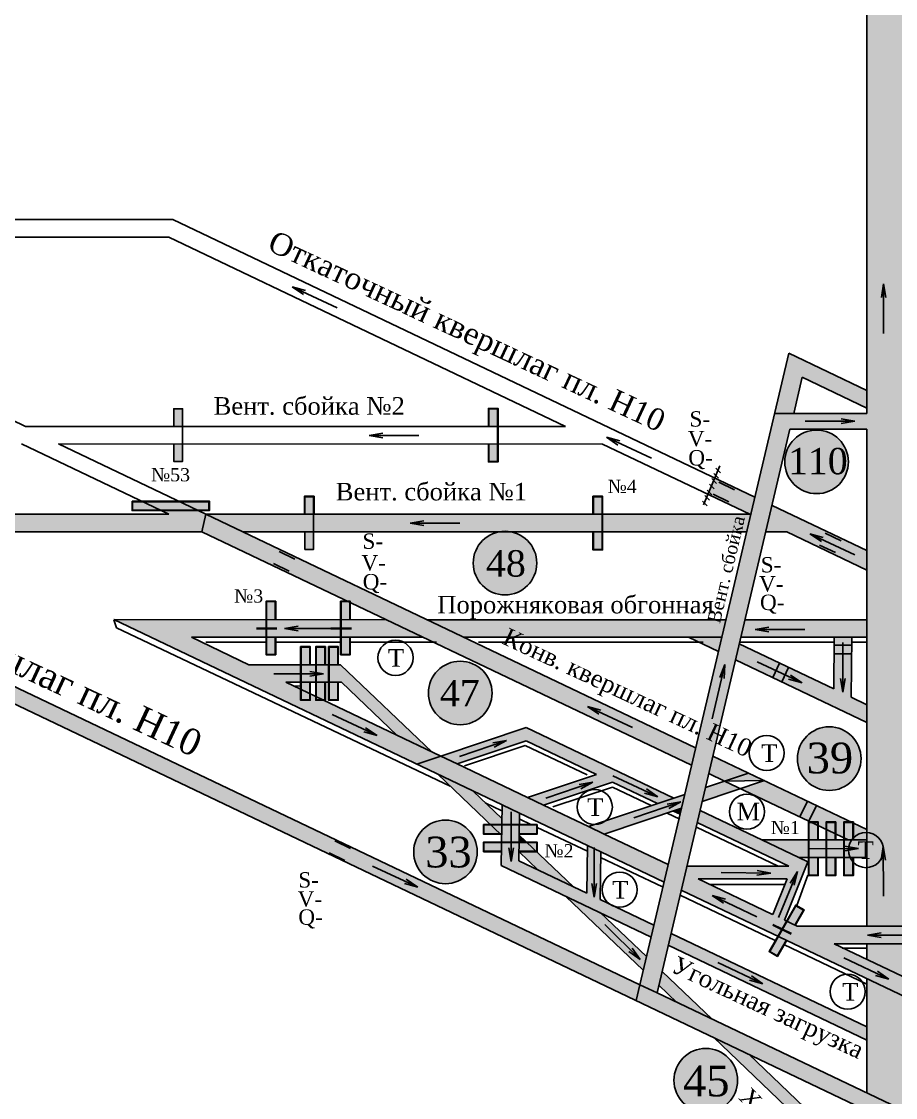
# Model space of a CAD drawing. Header units: millimetres. Extents: x -1382 to 289, y -482 to 459.
# Drawn here: x -745 to -546.1, y -165.1 to 79.9 of the extents above; entities that cross this region are included whole.
import ezdxf

# ---------------------------------------------------------------- set-up
doc = ezdxf.new("R2010")
doc.units = ezdxf.units.MM
for name, color, linetype in [('Датчики метана', 7, 'Continuous'), ('Двери', 7, 'Continuous'), ('Замерные станции', 7, 'Continuous'), ('Номера перемычек', 7, 'Continuous'), ('Перемычки', 7, 'Continuous'), ('Пожарные арки', 7, 'Continuous'), ('Позиции', 7, 'Continuous'), ('Струя', 7, 'Continuous'), ('Телефоны', 7, 'Continuous')]:
    doc.layers.add(name, color=color, linetype=linetype)
doc.styles.get("Standard").update_dxf_attribs({"font": 'TIMES.TTF', "height": 10})

msp = doc.modelspace()

# ---------------------------------------------------------------- hatches: boundary and pattern name
for points in [[(-691.52, -58.25), (-691.52, -58.4), (-689.2, -58.4), (-689.2, -58.25)], [(-686.84, -58.4), (-686.84, -58.25), (-689.1, -58.25), (-689.1, -58.4)], [(-674.55, -58.25), (-674.55, -58.4), (-672.23, -58.4), (-672.23, -58.25)], [(-669.87, -58.4), (-669.87, -58.25), (-672.13, -58.25), (-672.13, -58.4)], [(-579.51, -91.21), (-584.97, -93.03), (-575.9, -92.93)], [(-573.95, -125.68), (-574.02, -125.81), (-571.93, -126.83), (-571.86, -126.7)], [(-569.81, -127.85), (-569.74, -127.72), (-571.77, -126.74), (-571.84, -126.87)]]:
    msp.add_hatch(color=256).paths.add_polyline_path(points)
at = {"layer": 'Двери'}
h = msp.add_hatch(color=256, dxfattribs=at)
h.paths.add_polyline_path([(-710.43, -12.29), (-710.43, -8.19), (-708.23, -8.19), (-708.23, -12.29), (-708.33, -12.29), (-708.33, -8.29), (-710.33, -8.29), (-710.33, -12.29)])
h.paths.add_polyline_path([(-708.33, -16.29), (-708.33, -12.29), (-708.23, -12.29), (-708.23, -16.29)])
h.paths.add_polyline_path([(-710.43, -20.39), (-710.43, -16.29), (-710.33, -16.29), (-710.33, -20.29), (-708.33, -20.29), (-708.33, -16.29), (-708.23, -16.29), (-708.23, -20.39)])
h = msp.add_hatch(color=3, dxfattribs=at)
h.paths.add_polyline_path([(-710.33, -8.29), (-708.33, -8.29), (-708.33, -12.29), (-710.33, -12.29)])
h.paths.add_polyline_path([(-708.33, -20.29), (-710.33, -20.29), (-710.33, -16.29), (-708.33, -16.29)])
h = msp.add_hatch(color=256, dxfattribs=at)
h.paths.add_polyline_path([(-638.72, -12.29), (-638.72, -8.19), (-636.52, -8.19), (-636.52, -12.29), (-636.62, -12.29), (-636.62, -8.29), (-638.62, -8.29), (-638.62, -12.29)])
h.paths.add_polyline_path([(-636.62, -16.29), (-636.62, -12.29), (-636.52, -12.29), (-636.52, -16.29)])
h.paths.add_polyline_path([(-638.72, -20.39), (-638.72, -16.29), (-638.62, -16.29), (-638.62, -20.29), (-636.62, -20.29), (-636.62, -16.29), (-636.52, -16.29), (-636.52, -20.39)])
h = msp.add_hatch(color=3, dxfattribs=at)
h.paths.add_polyline_path([(-638.62, -8.29), (-636.62, -8.29), (-636.62, -12.29), (-638.62, -12.29)])
h.paths.add_polyline_path([(-636.62, -20.29), (-638.62, -20.29), (-638.62, -16.29), (-636.62, -16.29)])
h = msp.add_hatch(color=256, dxfattribs=at)
h.paths.add_polyline_path([(-680.6, -32.3), (-680.6, -28.2), (-678.4, -28.2), (-678.4, -32.3), (-678.5, -32.3), (-678.5, -28.3), (-680.5, -28.3), (-680.5, -32.3)])
h.paths.add_polyline_path([(-678.5, -36.3), (-678.5, -32.3), (-678.4, -32.3), (-678.4, -36.3)])
h.paths.add_polyline_path([(-680.6, -40.4), (-680.6, -36.3), (-680.5, -36.3), (-680.5, -40.3), (-678.5, -40.3), (-678.5, -36.3), (-678.4, -36.3), (-678.4, -40.4)])
h = msp.add_hatch(color=3, dxfattribs=at)
h.paths.add_polyline_path([(-680.5, -28.3), (-678.5, -28.3), (-678.5, -32.3), (-680.5, -32.3)])
h.paths.add_polyline_path([(-678.5, -40.3), (-680.5, -40.3), (-680.5, -36.3), (-678.5, -36.3)])
h = msp.add_hatch(color=256, dxfattribs=at)
h.paths.add_polyline_path([(-614.93, -32.31), (-614.93, -28.21), (-612.73, -28.21), (-612.73, -32.31), (-612.83, -32.31), (-612.83, -28.31), (-614.83, -28.31), (-614.83, -32.31)])
h.paths.add_polyline_path([(-612.83, -36.31), (-612.83, -32.31), (-612.73, -32.31), (-612.73, -36.31)])
h.paths.add_polyline_path([(-614.93, -40.41), (-614.93, -36.31), (-614.83, -36.31), (-614.83, -40.31), (-612.83, -40.31), (-612.83, -36.31), (-612.73, -36.31), (-612.73, -40.41)])
h = msp.add_hatch(color=3, dxfattribs=at)
h.paths.add_polyline_path([(-614.83, -28.31), (-612.83, -28.31), (-612.83, -32.31), (-614.83, -32.31)])
h.paths.add_polyline_path([(-612.83, -40.31), (-614.83, -40.31), (-614.83, -36.31), (-612.83, -36.31)])
h = msp.add_hatch(color=256, dxfattribs=at)
h.paths.add_polyline_path([(-687.13, -56.19), (-687.13, -52.09), (-689.33, -52.09), (-689.33, -56.19), (-689.23, -56.19), (-689.23, -52.19), (-687.23, -52.19), (-687.23, -56.19)])
h.paths.add_polyline_path([(-689.23, -60.19), (-689.23, -56.19), (-689.33, -56.19), (-689.33, -60.19)])
h.paths.add_polyline_path([(-687.13, -64.29), (-687.13, -60.19), (-687.23, -60.19), (-687.23, -64.19), (-689.23, -64.19), (-689.23, -60.19), (-689.33, -60.19), (-689.33, -64.29)])
h = msp.add_hatch(color=3, dxfattribs=at)
h.paths.add_polyline_path([(-687.23, -52.19), (-689.23, -52.19), (-689.23, -56.19), (-687.23, -56.19)])
h.paths.add_polyline_path([(-689.23, -64.19), (-687.23, -64.19), (-687.23, -60.19), (-689.23, -60.19)])
h = msp.add_hatch(color=256, dxfattribs=at)
h.paths.add_polyline_path([(-670.16, -56.19), (-670.16, -52.09), (-672.36, -52.09), (-672.36, -56.19), (-672.26, -56.19), (-672.26, -52.19), (-670.26, -52.19), (-670.26, -56.19)])
h.paths.add_polyline_path([(-672.26, -60.19), (-672.26, -56.19), (-672.36, -56.19), (-672.36, -60.19)])
h.paths.add_polyline_path([(-670.16, -64.29), (-670.16, -60.19), (-670.26, -60.19), (-670.26, -64.19), (-672.26, -64.19), (-672.26, -60.19), (-672.36, -60.19), (-672.36, -64.29)])
h = msp.add_hatch(color=3, dxfattribs=at)
h.paths.add_polyline_path([(-670.26, -52.19), (-672.26, -52.19), (-672.26, -56.19), (-670.26, -56.19)])
h.paths.add_polyline_path([(-672.26, -64.19), (-670.26, -64.19), (-670.26, -60.19), (-672.26, -60.19)])
h = msp.add_hatch(color=256, dxfattribs=at)
h.paths.add_polyline_path([(-679.26, -66.53), (-679.26, -62.43), (-681.46, -62.43), (-681.46, -66.53), (-681.36, -66.53), (-681.36, -62.53), (-679.36, -62.53), (-679.36, -66.53)])
h.paths.add_polyline_path([(-681.36, -70.53), (-681.36, -66.53), (-681.46, -66.53), (-681.46, -70.53)])
h.paths.add_polyline_path([(-679.26, -74.63), (-679.26, -70.53), (-679.36, -70.53), (-679.36, -74.53), (-681.36, -74.53), (-681.36, -70.53), (-681.46, -70.53), (-681.46, -74.63)])
h = msp.add_hatch(color=3, dxfattribs=at)
h.paths.add_polyline_path([(-679.36, -62.53), (-681.36, -62.53), (-681.36, -66.53), (-679.36, -66.53)])
h.paths.add_polyline_path([(-681.36, -74.53), (-679.36, -74.53), (-679.36, -70.53), (-681.36, -70.53)])
h = msp.add_hatch(color=256, dxfattribs=at)
h.paths.add_polyline_path([(-675.83, -66.53), (-675.83, -62.43), (-678.03, -62.43), (-678.03, -66.53), (-677.93, -66.53), (-677.93, -62.53), (-675.93, -62.53), (-675.93, -66.53)])
h.paths.add_polyline_path([(-677.93, -70.53), (-677.93, -66.53), (-678.03, -66.53), (-678.03, -70.53)])
h.paths.add_polyline_path([(-675.83, -74.63), (-675.83, -70.53), (-675.93, -70.53), (-675.93, -74.53), (-677.93, -74.53), (-677.93, -70.53), (-678.03, -70.53), (-678.03, -74.63)])
h = msp.add_hatch(color=3, dxfattribs=at)
h.paths.add_polyline_path([(-675.93, -62.53), (-677.93, -62.53), (-677.93, -66.53), (-675.93, -66.53)])
h.paths.add_polyline_path([(-677.93, -74.53), (-675.93, -74.53), (-675.93, -70.53), (-677.93, -70.53)])
h = msp.add_hatch(color=256, dxfattribs=at)
h.paths.add_polyline_path([(-672.89, -66.53), (-672.89, -62.43), (-675.09, -62.43), (-675.09, -66.53), (-674.99, -66.53), (-674.99, -62.53), (-672.99, -62.53), (-672.99, -66.53)])
h.paths.add_polyline_path([(-674.99, -70.53), (-674.99, -66.53), (-675.09, -66.53), (-675.09, -70.53)])
h.paths.add_polyline_path([(-672.89, -74.63), (-672.89, -70.53), (-672.99, -70.53), (-672.99, -74.53), (-674.99, -74.53), (-674.99, -70.53), (-675.09, -70.53), (-675.09, -74.63)])
h = msp.add_hatch(color=3, dxfattribs=at)
h.paths.add_polyline_path([(-672.99, -62.53), (-674.99, -62.53), (-674.99, -66.53), (-672.99, -66.53)])
h.paths.add_polyline_path([(-674.99, -74.53), (-672.99, -74.53), (-672.99, -70.53), (-674.99, -70.53)])
h = msp.add_hatch(color=256, dxfattribs=at)
h.paths.add_polyline_path([(-563.66, -106.45), (-563.66, -102.35), (-565.86, -102.35), (-565.86, -106.45), (-565.76, -106.45), (-565.76, -102.45), (-563.76, -102.45), (-563.76, -106.45)])
h.paths.add_polyline_path([(-565.76, -110.45), (-565.76, -106.45), (-565.86, -106.45), (-565.86, -110.45)])
h.paths.add_polyline_path([(-563.66, -114.55), (-563.66, -110.45), (-563.76, -110.45), (-563.76, -114.45), (-565.76, -114.45), (-565.76, -110.45), (-565.86, -110.45), (-565.86, -114.55)])
h = msp.add_hatch(color=3, dxfattribs=at)
h.paths.add_polyline_path([(-563.76, -102.45), (-565.76, -102.45), (-565.76, -106.45), (-563.76, -106.45)])
h.paths.add_polyline_path([(-565.76, -114.45), (-563.76, -114.45), (-563.76, -110.45), (-565.76, -110.45)])
h = msp.add_hatch(color=256, dxfattribs=at)
h.paths.add_polyline_path([(-559.66, -106.45), (-559.66, -102.35), (-561.86, -102.35), (-561.86, -106.45), (-561.76, -106.45), (-561.76, -102.45), (-559.76, -102.45), (-559.76, -106.45)])
h.paths.add_polyline_path([(-561.76, -110.45), (-561.76, -106.45), (-561.86, -106.45), (-561.86, -110.45)])
h.paths.add_polyline_path([(-559.66, -114.55), (-559.66, -110.45), (-559.76, -110.45), (-559.76, -114.45), (-561.76, -114.45), (-561.76, -110.45), (-561.86, -110.45), (-561.86, -114.55)])
h = msp.add_hatch(color=3, dxfattribs=at)
h.paths.add_polyline_path([(-559.76, -102.45), (-561.76, -102.45), (-561.76, -106.45), (-559.76, -106.45)])
h.paths.add_polyline_path([(-561.76, -114.45), (-559.76, -114.45), (-559.76, -110.45), (-561.76, -110.45)])
h = msp.add_hatch(color=256, dxfattribs=at)
h.paths.add_polyline_path([(-555.66, -106.45), (-555.66, -102.35), (-557.86, -102.35), (-557.86, -106.45), (-557.76, -106.45), (-557.76, -102.45), (-555.76, -102.45), (-555.76, -106.45)])
h.paths.add_polyline_path([(-557.76, -110.45), (-557.76, -106.45), (-557.86, -106.45), (-557.86, -110.45)])
h.paths.add_polyline_path([(-555.66, -114.55), (-555.66, -110.45), (-555.76, -110.45), (-555.76, -114.45), (-557.76, -114.45), (-557.76, -110.45), (-557.86, -110.45), (-557.86, -114.55)])
h = msp.add_hatch(color=3, dxfattribs=at)
h.paths.add_polyline_path([(-555.76, -102.45), (-557.76, -102.45), (-557.76, -106.45), (-555.76, -106.45)])
h.paths.add_polyline_path([(-557.76, -114.45), (-555.76, -114.45), (-555.76, -110.45), (-557.76, -110.45)])
h = msp.add_hatch(color=256, dxfattribs=at)
h.paths.add_polyline_path([(-631.73, -105.13), (-627.63, -105.13), (-627.63, -102.93), (-631.73, -102.93), (-631.73, -103.03), (-627.73, -103.03), (-627.73, -105.03), (-631.73, -105.03)])
h.paths.add_polyline_path([(-635.73, -103.03), (-631.73, -103.03), (-631.73, -102.93), (-635.73, -102.93)])
h.paths.add_polyline_path([(-639.83, -105.13), (-635.73, -105.13), (-635.73, -105.03), (-639.73, -105.03), (-639.73, -103.03), (-635.73, -103.03), (-635.73, -102.93), (-639.83, -102.93)])
h = msp.add_hatch(color=3, dxfattribs=at)
h.paths.add_polyline_path([(-627.73, -105.03), (-627.73, -103.03), (-631.73, -103.03), (-631.73, -105.03)])
h.paths.add_polyline_path([(-639.73, -103.03), (-639.73, -105.03), (-635.73, -105.03), (-635.73, -103.03)])
h = msp.add_hatch(color=256, dxfattribs=at)
h.paths.add_polyline_path([(-631.73, -109.13), (-627.63, -109.13), (-627.63, -106.93), (-631.73, -106.93), (-631.73, -107.03), (-627.73, -107.03), (-627.73, -109.03), (-631.73, -109.03)])
h.paths.add_polyline_path([(-635.73, -107.03), (-631.73, -107.03), (-631.73, -106.93), (-635.73, -106.93)])
h.paths.add_polyline_path([(-639.83, -109.13), (-635.73, -109.13), (-635.73, -109.03), (-639.73, -109.03), (-639.73, -107.03), (-635.73, -107.03), (-635.73, -106.93), (-639.83, -106.93)])
h = msp.add_hatch(color=3, dxfattribs=at)
h.paths.add_polyline_path([(-627.73, -109.03), (-627.73, -107.03), (-631.73, -107.03), (-631.73, -109.03)])
h.paths.add_polyline_path([(-639.73, -107.03), (-639.73, -109.03), (-635.73, -109.03), (-635.73, -107.03)])
h = msp.add_hatch(color=256, dxfattribs=at)
h.paths.add_polyline_path([(-568.89, -125.92), (-566.85, -122.36), (-568.76, -121.26), (-570.8, -124.82), (-570.71, -124.87), (-568.72, -121.4), (-566.99, -122.4), (-568.98, -125.87)])
h.paths.add_polyline_path([(-572.71, -128.34), (-570.71, -124.87), (-570.8, -124.82), (-572.8, -128.29)])
h.paths.add_polyline_path([(-572.93, -132.94), (-570.89, -129.38), (-570.98, -129.33), (-572.97, -132.8), (-574.7, -131.8), (-572.71, -128.34), (-572.8, -128.29), (-574.84, -131.84)])
h = msp.add_hatch(color=3, dxfattribs=at)
h.paths.add_polyline_path([(-566.99, -122.4), (-568.72, -121.4), (-570.71, -124.87), (-568.98, -125.87)])
h.paths.add_polyline_path([(-574.7, -131.8), (-572.97, -132.8), (-570.98, -129.33), (-572.71, -128.34)])
at = {"layer": 'Перемычки'}
h = msp.add_hatch(color=256, dxfattribs=at)
h.paths.add_polyline_path([(-719.82, -29.32), (-719.82, -31.47), (-702.22, -31.47), (-702.22, -29.32)])
h.paths.add_polyline_path([(-702.35, -29.44), (-702.35, -31.34), (-719.69, -31.34), (-719.69, -29.44)], flags=16)
msp.add_hatch(color=3, dxfattribs=at).paths.add_polyline_path([(-719.69, -29.44), (-719.69, -31.34), (-702.35, -31.34), (-702.35, -29.44)])
at = {"layer": 'Позиции', "true_color": 0xffccff}
for points in [[(-544.56, 147.37), (-552.56, 147.37), (-552.56, 67.63), (-544.56, 67.63), (-544.56, 76.89), (-544.56, 80.89)], [(-544.56, 67.63), (-552.56, 67.63), (-552.56, -9.34), (-552.56, -13.73), (-552.56, -29.16), (-544.56, -29.16), (-544.56, -7.94)], [(-544.56, -29.16), (-552.56, -29.16), (-552.56, -106.45), (-552.56, -110.45), (-552.56, -126.06), (-544.56, -126.06)], [(-544.56, -130.06), (-552.56, -130.06), (-552.56, -133.63), (-544.56, -137.44)], [(-544.56, -141.88), (-552.56, -138.06), (-552.56, -148.98), (-552.56, -151.98), (-552.56, -164.06), (-544.56, -167.88)]]:
    msp.add_hatch(color=7, dxfattribs=at).paths.add_polyline_path(points)
at = {"layer": 'Позиции', "true_color": 0x30df00}
msp.add_hatch(color=82, dxfattribs=at).paths.add_polyline_path([(-570.37, 4.37), (-573.6, -9.34), (-569.24, -9.34), (-567.3, -1.1), (-552.56, -8.12), (-552.56, -4.12)])
at = {"layer": 'Позиции', "true_color": 0xd4d86f}
for points in [[(-570.08, -12.92), (-552.56, -12.93), (-552.56, -9.34), (-569.24, -9.34), (-573.6, -9.34), (-604.26, -139.4), (-600.34, -141.27)], [(-556.78, -20.37, 1), (-571.26, -20.37, 1)]]:
    msp.add_hatch(color=53, dxfattribs=at).paths.add_polyline_path(points)
at = {"layer": 'Позиции'}
for color, points in [(2, [(-579.96, -36.33), (-578.09, -28.41), (-587.19, -24.07), (-588.73, -27.76), (-579.2, -32.31), (-612.73, -32.31), (-612.73, -36.32)]), (2, [(-678.5, -36.31), (-678.5, -32.3), (-703.04, -32.29), (-694.62, -36.31)]), (2, [(-678.5, -32.3), (-678.5, -36.31), (-612.83, -36.32), (-612.83, -32.31)]), (2, [(-627.7, -43.42, 1), (-642.19, -43.42, 1)]), (4, [(-585.61, -60.31), (-593.17, -60.31), (-586.38, -63.55)]), (4, [(-556.14, -73.97), (-556.02, -60.31), (-560.02, -60.31), (-560.13, -72.07), (-581.61, -61.82), (-582.46, -65.42), (-552.56, -79.67), (-552.56, -75.67)]), (83, [(-652.39, -72.99, 1), (-637.9, -72.99, 1)]), (2, [(-678.03, -66.54), (-681.36, -66.54), (-681.36, -70.53), (-678.03, -70.53)]), (2, [(-675.09, -66.54), (-677.93, -66.54), (-677.93, -70.53), (-675.09, -70.53)]), (2, [(-672.35, -66.54), (-674.99, -66.54), (-674.99, -70.53), (-672.16, -70.53), (-659.49, -82.63), (-651.5, -86.44)]), (83, [(-587.63, -87.34), (-588.56, -91.32), (-584.97, -93.03), (-579.51, -91.21)]), (2, [(-642.22, -95.3), (-650.22, -91.49), (-638.23, -102.93), (-635.68, -102.93), (-635.66, -101.57)]), (83, [(-581.37, -94.76), (-584.97, -93.03), (-589.31, -94.48), (-590.06, -97.66)]), (83, [(-575.9, -92.93), (-581.37, -94.76), (-565.44, -102.35), (-563.66, -102.35), (-563.66, -103.2), (-561.86, -104.06), (-561.86, -102.35), (-559.66, -102.35), (-559.66, -105.11), (-557.86, -105.96), (-557.86, -102.35), (-556.15, -102.35)]), (83, [(-594.79, -99.24), (-594.04, -96.07), (-615.96, -103.39), (-612.35, -105.11)]), (4, [(-631.65, -100.34), (-635.61, -98.45), (-635.68, -102.93), (-631.69, -102.93)]), (4, [(-641.25, -109.16, 1), (-655.73, -109.16, 1)]), (83, [(-552.56, -104.06), (-555.66, -102.58), (-555.66, -106.45), (-552.56, -106.45)]), (4, [(-631.69, -103.03), (-635.68, -103.03), (-635.73, -106.93), (-631.75, -106.93)]), (4, [(-613.15, -109.17), (-616.13, -107.74), (-616.28, -118.59), (-631.81, -111.18), (-631.75, -107.03), (-635.74, -107.03), (-635.81, -112.27), (-601.7, -128.54), (-601.06, -125.84), (-613.3, -120.01)]), (2, [(-631.72, -105.32), (-631.75, -106.93), (-630.04, -106.93)]), (2, [(-627.74, -109.13), (-631.74, -109.13), (-627.37, -113.3), (-619.38, -117.11)]), (2, [(-613.11, -123.1), (-621.1, -119.29), (-603.48, -136.11), (-602.75, -132.99)]), (4, [(-597.14, -127.71), (-597.78, -130.41), (-552.56, -151.98), (-552.56, -148.98)]), (2, [(-599.19, -136.39), (-599.92, -139.51), (-595.81, -143.43), (-587.82, -147.25)]), (2, [(-579.45, -155.24), (-587.44, -151.43), (-552.56, -184.73), (-552.56, -180.91)]), (2, [(-582, -161.15, 1), (-596.48, -161.15, 1)])]:
    msp.add_hatch(color=color, dxfattribs=at).paths.add_polyline_path(points)
at = {"layer": 'Позиции', "true_color": 0x8ac4ff}
for points in [[(-703.94, -36.29), (-703.04, -32.29), (-704.78, -31.47), (-713.16, -31.47), (-711.43, -32.29), (-828.88, -32.28), (-830.27, -31.61), (-831.63, -34.86), (-831.43, -35.06), (-605.11, -143), (-604.26, -139.4), (-820.49, -36.28)], [(-553.91, -87.93, 1), (-568.39, -87.93, 1)], [(-565.86, -106.45), (-576.47, -106.45), (-568.09, -110.45), (-565.86, -110.45)], [(-561.86, -106.45), (-565.76, -106.45), (-565.76, -108.45), (-561.86, -108.42)], [(-557.86, -106.45), (-561.76, -106.45), (-561.76, -108.42), (-557.86, -108.4)], [(-552.56, -106.45), (-557.76, -106.45), (-557.76, -110.45), (-552.56, -110.45)], [(-561.86, -108.42), (-565.76, -108.45), (-565.76, -110.45), (-561.86, -110.45)], [(-557.86, -108.4), (-561.76, -108.42), (-561.76, -110.45), (-557.86, -110.45)]]:
    msp.add_hatch(color=151, dxfattribs=at).paths.add_polyline_path(points)
at = {"layer": 'Позиции'}
h = msp.add_hatch(color=2, dxfattribs=at)
h.paths.add_polyline_path([(-574.17, -30.28), (-575.6, -36.33), (-570.78, -36.33), (-552.56, -45.01), (-552.56, -40.58)])
h.paths.add_polyline_path([(-585.39, -58.28), (-579.41, -33.05), (-583.99, -31.96), (-589.97, -57.2)], flags=9)
h = msp.add_hatch(color=83, dxfattribs=at)
h.paths.add_polyline_path([(-670.83, -52.09), (-670.16, -52.09), (-670.16, -52.41), (-592.48, -89.45), (-591.55, -85.47), (-694.65, -36.3), (-703.04, -32.29), (-703.94, -36.29)])
h.paths.add_polyline_path([(-638.12, -63.44), (-581.11, -90.03), (-577.78, -82.88), (-634.79, -56.3)], flags=9)
at = {"layer": 'Позиции', "true_color": 0xff983d}
h = msp.add_hatch(color=33, dxfattribs=at)
h.paths.add_polyline_path([(-652.7, -56.3), (-644.31, -60.3), (-593.17, -60.31), (-585.61, -60.31), (-584.67, -56.31)])
h.paths.add_polyline_path([(-585.39, -58.28), (-579.41, -33.05), (-583.99, -31.96), (-589.97, -57.2)], flags=9)
h.paths.add_polyline_path([(-638.12, -63.44), (-581.11, -90.03), (-577.78, -82.88), (-634.79, -56.3)], flags=9)
at = {"layer": 'Позиции', "true_color": 0xb8b86f}
for points in [[(-575.6, -36.33), (-579.96, -36.33), (-584.67, -56.31), (-580.31, -56.31)], [(-580.31, -56.31), (-584.67, -56.31), (-585.53, -59.95), (-584.78, -60.31), (-581.25, -60.31)]]:
    msp.add_hatch(color=43, dxfattribs=at).paths.add_polyline_path(points)
at = {"layer": 'Позиции', "true_color": 0xff983d}
for points in [[(-676.27, -74.63), (-678.03, -74.63), (-678.03, -73.79), (-679.26, -73.2), (-679.26, -74.63), (-681.46, -74.63), (-681.46, -72.15), (-684.86, -70.53), (-681.46, -70.53), (-681.46, -66.54), (-693.24, -66.54), (-706.33, -60.29), (-689.33, -60.3), (-689.33, -58.4), (-690.75, -58.4), (-690.75, -58.25), (-689.33, -58.25), (-689.33, -56.3), (-724.01, -56.29), (-655.02, -89.2), (-649.56, -87.37)], [(-672.36, -56.3), (-689.23, -56.3), (-689.23, -60.3), (-672.36, -60.3), (-672.36, -58.4), (-673.78, -58.4), (-673.78, -58.25), (-672.36, -58.25)], [(-662, -56.3), (-672.26, -56.3), (-672.26, -60.3), (-653.61, -60.3)], [(-552.56, -56.31), (-580.31, -56.31), (-581.25, -60.31), (-560.02, -60.31), (-556.02, -60.31), (-552.56, -60.31)], [(-630.11, -80.87), (-649.56, -87.37), (-645.86, -89.13), (-630.11, -83.87), (-614.09, -91.51), (-629.84, -96.78), (-626.19, -98.51), (-610.44, -93.25), (-600.21, -98.13), (-596.51, -96.89)], [(-612.35, -105.11), (-615.96, -103.39), (-626.19, -98.51), (-629.84, -96.78), (-645.86, -89.13), (-649.56, -87.37), (-655.02, -89.2), (-635.61, -98.45), (-631.65, -100.34), (-616.13, -107.74), (-613.15, -109.17), (-598.75, -116.03), (-597.81, -112.05)], [(-594.79, -99.24), (-596.6, -99.85), (-595.1, -100.56)]]:
    msp.add_hatch(color=33, dxfattribs=at).paths.add_polyline_path(points)
h = msp.add_hatch(color=33, dxfattribs=at)
h.paths.add_polyline_path([(-590.55, -99.74), (-591.18, -102.43), (-570.31, -112.39), (-593.53, -112.39), (-594.83, -117.9), (-572.85, -128.38), (-570.85, -124.91), (-571.32, -124.68), (-566.02, -111.43), (-568.09, -110.45), (-576.47, -106.45)])
h.paths.add_polyline_path([(-570.72, -115.3), (-573.97, -123.42), (-574.2, -123.31), (-591, -115.3)], flags=16)
h = msp.add_hatch(color=33, dxfattribs=at)
h.paths.add_polyline_path([(-491.79, -137.47), (-544.56, -137.47), (-544.56, -137.44), (-560.05, -130.06), (-507.34, -130.06), (-515.72, -126.06), (-568.44, -126.06), (-570.76, -124.95), (-572.76, -128.43), (-470.78, -177.06), (-461.49, -177.06), (-408.78, -177.07), (-417.16, -173.07), (-469.88, -173.06), (-485.91, -165.42), (-439.34, -165.42), (-433.2, -165.42), (-440.91, -161.74), (-460.86, -161.74), (-493.62, -161.74), (-499.23, -159.06), (-503.9, -156.84), (-471.13, -156.84), (-451.19, -156.84), (-459.58, -152.84), (-471.13, -152.84), (-496.71, -140.64), (-485.15, -140.64)])
h.paths.add_polyline_path([(-505.1, -140.64), (-479.52, -152.84), (-512.29, -152.84), (-537.86, -140.64)], flags=16)
at = {"layer": 'Позиции', "true_color": 0xc5923a}
msp.add_hatch(color=33, dxfattribs=at).paths.add_polyline_path([(-600.34, -141.27), (-604.26, -139.4), (-605.11, -143), (-517.21, -184.92), (-517.21, -184.92), (-513.67, -187.04), (-513.67, -187.04), (-512.41, -183.21)])

# ---------------------------------------------------------------- linework, layer by layer
for p, q in [((-552.56, 287.32), (-552.56, -9.34)), ((-1038.61, 63.75), (-517.21, -184.92)), ((-969.49, 34.78), (-710.58, 34.78)), ((-710.58, 34.78), (-578.09, -28.41)), ((-834.39, 30.78), (-744.08, -12.29)), ((-834.39, 30.78), (-711.48, 30.78)), ((-711.48, 30.78), (-621.15, -12.3)), ((-570.37, 4.37), (-604.26, -139.4)), ((-570.37, 4.37), (-552.56, -4.12)), ((-567.3, -1.1), (-569.24, -9.34)), ((-567.3, -1.1), (-552.56, -8.12)), ((-569.24, -9.34), (-552.56, -9.34)), ((-744.08, -12.29), (-621.15, -12.3)), ((-570.08, -12.92), (-600.34, -141.27)), ((-570.08, -12.92), (-552.56, -12.93)), ((-552.56, -12.93), (-552.56, -106.45)), ((-744.99, -16.29), (-711.43, -32.29)), ((-736.6, -16.29), (-703.04, -32.29)), ((-736.6, -16.29), (-612.76, -16.31)), ((-612.76, -16.31), (-579.2, -32.31)), ((-586.03, -21.29), (-589.75, -30.19)), ((-586.98, -21.79), (-585.93, -22.89)), ((-587.86, -24.19), (-586.81, -25.29)), ((-587.41, -22.99), (-586.36, -24.09)), ((-588.9, -26.8), (-587.85, -27.9)), ((-588.4, -25.42), (-587.34, -26.52)), ((-589.97, -29.32), (-588.92, -30.42)), ((-589.43, -28.03), (-588.38, -29.13)), ((-574.17, -30.28), (-552.56, -40.58)), ((-828.88, -32.28), (-711.43, -32.29)), ((-703.04, -32.29), (-579.2, -32.31)), ((-820.49, -36.28), (-703.94, -36.29)), ((-820.49, -36.28), (-604.26, -139.4)), ((-703.94, -36.29), (-592.48, -89.45)), ((-694.65, -36.3), (-591.55, -85.47)), ((-694.56, -36.31), (-579.96, -36.33)), ((-575.6, -36.33), (-570.78, -36.33)), ((-570.78, -36.33), (-552.56, -45.01)), ((-724.01, -56.29), (-662, -56.3)), ((-724.01, -56.29), (-635.61, -98.45)), ((-724.01, -56.29), (-724.01, -56.29)), ((-652.7, -56.3), (-584.67, -56.31)), ((-580.31, -56.31), (-552.56, -56.31)), ((-706.33, -60.29), (-653.61, -60.3)), ((-706.33, -60.29), (-693.24, -66.54)), ((-644.31, -60.3), (-593.17, -60.31)), ((-593.17, -60.31), (-586.38, -63.55)), ((-581.25, -60.31), (-560.02, -60.31)), ((-560.02, -60.31), (-560.13, -72.07)), ((-556.02, -60.31), (-556.14, -73.97)), ((-556.02, -60.31), (-552.56, -60.31)), ((-581.61, -61.82), (-560.13, -72.07)), ((-582.46, -65.42), (-552.56, -79.67)), ((-693.24, -66.54), (-672.35, -66.54)), ((-651.5, -86.44), (-672.35, -66.54)), ((-684.86, -70.53), (-672.16, -70.53)), ((-684.86, -70.53), (-649.56, -87.37)), ((-659.49, -82.63), (-672.16, -70.53)), ((-556.14, -73.97), (-552.56, -75.67)), ((-649.56, -87.37), (-630.11, -80.87)), ((-630.11, -80.87), (-596.51, -96.89)), ((-645.86, -89.13), (-630.11, -83.87)), ((-630.11, -83.87), (-614.09, -91.51)), ((-587.63, -87.34), (-552.56, -104.06)), ((-645.86, -89.13), (-629.84, -96.78)), ((-635.71, -105.34), (-650.22, -91.49)), ((-629.84, -96.78), (-614.09, -91.51)), ((-590.06, -97.66), (-575.9, -92.93)), ((-589.31, -94.48), (-579.51, -91.21)), ((-588.56, -91.32), (-584.97, -93.03)), ((-575.9, -92.93), (-584.97, -93.03)), ((-584.97, -93.03), (-556.84, -106.45)), ((-584.97, -93.03), (-584.97, -93.03)), ((-584.97, -93.03), (-584.97, -93.03)), ((-635.66, -101.57), (-642.22, -95.3)), ((-626.19, -98.51), (-610.44, -93.25)), ((-610.44, -93.25), (-600.21, -98.13)), ((-615.96, -103.39), (-594.04, -96.07)), ((-635.61, -98.45), (-635.81, -112.27)), ((-631.65, -100.34), (-631.81, -111.18)), ((-631.65, -100.34), (-616.13, -107.74)), ((-626.19, -98.51), (-615.96, -103.39)), ((-612.35, -105.11), (-594.79, -99.24)), ((-596.6, -99.85), (-595.1, -100.56)), ((-590.55, -99.74), (-576.47, -106.45)), ((-591.18, -102.43), (-570.31, -112.39)), ((-612.35, -105.11), (-597.81, -112.05)), ((-619.38, -117.11), (-631.72, -105.32)), ((-616.13, -107.74), (-616.28, -118.59)), ((-576.47, -106.45), (-552.56, -106.45)), ((-627.37, -113.3), (-631.78, -109.09)), ((-613.15, -109.17), (-613.3, -120.01)), ((-613.15, -109.17), (-598.75, -116.03)), ((-635.81, -112.27), (-601.7, -128.54)), ((-631.81, -111.18), (-616.28, -118.59)), ((-593.53, -112.39), (-570.31, -112.39)), ((-566.02, -111.43), (-571.32, -124.68)), ((-568.09, -110.45), (-552.56, -110.45)), ((-568.09, -110.45), (-566.02, -111.43)), ((-552.56, -110.45), (-552.56, -126.06)), ((-591, -115.3), (-570.72, -115.3)), ((-591, -115.3), (-574.2, -123.31)), ((-570.72, -115.3), (-573.97, -123.42)), ((-603.48, -136.11), (-621.1, -119.29)), ((-613.3, -120.01), (-601.06, -125.84)), ((-594.83, -117.9), (-438.85, -192.29)), ((-602.75, -132.99), (-613.34, -122.87)), ((-574.2, -123.31), (-573.97, -123.42)), ((-571.32, -124.68), (-568.44, -126.06)), ((-568.44, -126.06), (-515.72, -126.06)), ((-597.14, -127.71), (-552.56, -148.98)), ((-597.78, -130.41), (-552.56, -151.98)), ((-560.05, -130.06), (-507.34, -130.06)), ((-560.05, -130.06), (-544.51, -137.47)), ((-552.56, -130.06), (-552.56, -133.63)), ((-587.82, -147.25), (-599.19, -136.39)), ((-595.81, -143.43), (-599.92, -139.51)), ((-552.56, -138.06), (-552.56, -148.98)), ((-600.34, -141.27), (-493.36, -192.29)), ((-552.56, -184.73), (-587.44, -151.43)), ((-552.56, -151.98), (-552.56, -164.06)), ((-552.56, -152.39), (-552.56, -164.06)), ((-552.56, -180.91), (-579.45, -155.24))]:
    msp.add_line(p, q)
at = {"layer": 'Датчики метана', "color": 7}
msp.add_circle((-579.88, -100.02), 4, dxfattribs=at)
at = {"layer": 'Двери'}
for p, q in [((-691.52, -58.25), (-686.84, -58.25)), ((-691.52, -58.4), (-686.84, -58.4)), ((-690.75, -58.25), (-690.75, -58.4)), ((-674.55, -58.25), (-669.87, -58.25)), ((-674.55, -58.4), (-669.87, -58.4)), ((-673.78, -58.25), (-673.78, -58.4)), ((-574.01, -125.81), (-569.81, -127.85)), ((-573.95, -125.68), (-569.74, -127.72))]:
    msp.add_line(p, q, dxfattribs=at)
for points in [[(-710.33, -16.29), (-710.33, -20.29), (-708.33, -20.29), (-708.33, -8.29), (-710.33, -8.29), (-710.33, -12.29)], [(-638.72, -16.29), (-638.72, -20.39), (-636.52, -20.39), (-636.52, -8.19), (-638.72, -8.19), (-638.72, -12.29)], [(-638.62, -16.29), (-638.62, -20.29), (-636.62, -20.29), (-636.62, -8.29), (-638.62, -8.29), (-638.62, -12.29)], [(-678.4, -32.29), (-678.4, -28.2), (-680.6, -28.2), (-680.6, -32.3)], [(-680.5, -36.3), (-680.5, -40.3), (-678.5, -40.3), (-678.5, -28.3), (-680.5, -28.3), (-680.5, -32.3)], [(-614.93, -36.31), (-614.93, -40.41), (-612.73, -40.41), (-612.73, -28.21), (-614.93, -28.21), (-614.93, -32.31)], [(-614.83, -36.31), (-614.83, -40.31), (-612.83, -40.31), (-612.83, -28.31), (-614.83, -28.31), (-614.83, -32.31)], [(-687.13, -60.19), (-687.13, -64.29), (-689.33, -64.29), (-689.33, -52.09), (-687.13, -52.09), (-687.13, -56.19)], [(-687.23, -60.19), (-687.23, -64.19), (-689.23, -64.19), (-689.23, -52.19), (-687.23, -52.19), (-687.23, -56.19)], [(-670.16, -60.19), (-670.16, -64.29), (-672.36, -64.29), (-672.36, -52.09), (-670.16, -52.09), (-670.16, -56.19)], [(-670.26, -60.19), (-670.26, -64.19), (-672.26, -64.19), (-672.26, -52.19), (-670.26, -52.19), (-670.26, -56.19)], [(-679.26, -70.53), (-679.26, -74.63), (-681.46, -74.63), (-681.46, -62.43), (-679.26, -62.43), (-679.26, -66.53)], [(-679.36, -70.53), (-679.36, -74.53), (-681.36, -74.53), (-681.36, -62.53), (-679.36, -62.53), (-679.36, -66.53)], [(-675.83, -70.53), (-675.83, -74.63), (-678.03, -74.63), (-678.03, -62.43), (-675.83, -62.43), (-675.83, -66.53)], [(-675.93, -70.53), (-675.93, -74.53), (-677.93, -74.53), (-677.93, -62.53), (-675.93, -62.53), (-675.93, -66.53)], [(-672.89, -70.53), (-672.89, -74.63), (-675.09, -74.63), (-675.09, -62.43), (-672.89, -62.43), (-672.89, -66.53)], [(-672.99, -70.53), (-672.99, -74.53), (-674.99, -74.53), (-674.99, -62.53), (-672.99, -62.53), (-672.99, -66.53)], [(-563.66, -110.45), (-563.66, -114.55), (-565.86, -114.55), (-565.86, -102.35), (-563.66, -102.35), (-563.66, -106.45)], [(-563.76, -110.45), (-563.76, -114.45), (-565.76, -114.45), (-565.76, -102.45), (-563.76, -102.45), (-563.76, -106.45)], [(-559.66, -110.45), (-559.66, -114.55), (-561.86, -114.55), (-561.86, -102.35), (-559.66, -102.35), (-559.66, -106.45)], [(-559.76, -110.45), (-559.76, -114.45), (-561.76, -114.45), (-561.76, -102.45), (-559.76, -102.45), (-559.76, -106.45)], [(-555.66, -110.45), (-555.66, -114.55), (-557.86, -114.55), (-557.86, -102.35), (-555.66, -102.35), (-555.66, -106.45)], [(-555.76, -110.45), (-555.76, -114.45), (-557.76, -114.45), (-557.76, -102.45), (-555.76, -102.45), (-555.76, -106.45)], [(-635.73, -105.13), (-639.83, -105.13), (-639.83, -102.93), (-627.63, -102.93), (-627.63, -105.13), (-631.73, -105.13)], [(-635.73, -105.03), (-639.73, -105.03), (-639.73, -103.03), (-627.73, -103.03), (-627.73, -105.03), (-631.73, -105.03)], [(-635.73, -109.13), (-639.83, -109.13), (-639.83, -106.93), (-627.63, -106.93), (-627.63, -109.13), (-631.73, -109.13)], [(-635.73, -109.03), (-639.73, -109.03), (-639.73, -107.03), (-627.73, -107.03), (-627.73, -109.03), (-631.73, -109.03)], [(-570.89, -129.38), (-572.93, -132.94), (-574.84, -131.84), (-568.76, -121.26), (-566.85, -122.36), (-568.89, -125.92)], [(-570.98, -129.33), (-572.97, -132.8), (-574.7, -131.8), (-568.72, -121.4), (-566.99, -122.4), (-568.98, -125.87)]]:
    msp.add_lwpolyline(points, dxfattribs=at)
at = {"layer": 'Замерные станции', "color": 1}
for p, q in [((-582.69, -26.76), (-586.3, -25.03)), ((-583.98, -29.46), (-587.59, -27.74)), ((-558.45, -38.33), (-562.06, -36.61)), ((-682.76, -42.52), (-686.37, -40.8)), ((-559.74, -41.04), (-563.36, -39.31)), ((-684.05, -45.23), (-687.66, -43.51)), ((-670.08, -108.38), (-673.69, -106.65)), ((-671.37, -111.08), (-674.98, -109.36))]:
    msp.add_line(p, q, dxfattribs=at)
at = {"layer": 'Перемычки'}
for points in [[(-719.82, -29.32), (-702.22, -29.32), (-702.22, -31.47), (-719.82, -31.47)], [(-719.69, -29.44), (-702.35, -29.44), (-702.35, -31.34), (-719.69, -31.34)]]:
    msp.add_lwpolyline(points, close=True, dxfattribs=at)
at = {"layer": 'Пожарные арки', "color": 1}
for p, q in [((-560.04, -62.07), (-556.04, -62.07)), ((-560.05, -64.07), (-556.05, -64.07)), ((-572.45, -66.19), (-574.01, -69.45)), ((-570.39, -67.17), (-571.95, -70.43)), ((-566.13, -97.59), (-567.85, -101.2)), ((-564.07, -98.57), (-565.79, -102.18))]:
    msp.add_line(p, q, dxfattribs=at)
at = {"layer": 'Позиции', "color": 43, "true_color": 0xb8b86f}
for p, q in [((-569.24, -9.34), (-573.6, -9.34)), ((-703.04, -32.29), (-703.94, -36.29)), ((-703.04, -32.29), (-694.62, -36.31)), ((-593.17, -60.31), (-585.61, -60.31)), ((-560.02, -60.31), (-556.02, -60.31)), ((-649.56, -87.37), (-655.02, -89.2)), ((-649.56, -87.37), (-645.86, -89.13)), ((-629.84, -96.78), (-626.19, -98.51)), ((-631.65, -100.34), (-635.61, -98.45)), ((-615.96, -103.39), (-612.35, -105.11)), ((-616.13, -107.74), (-613.15, -109.17)), ((-576.47, -106.45), (-568.09, -110.45)), ((-604.26, -139.4), (-605.11, -143)), ((-604.26, -139.4), (-600.34, -141.27))]:
    msp.add_line(p, q, dxfattribs=at)
at = {"layer": 'Позиции'}
for p, q in [((-552.56, -12.93), (-552.56, -13.73)), ((-552.56, -106.45), (-552.56, -110.45))]:
    msp.add_line(p, q, dxfattribs=at)
at = {"layer": 'Позиции', "color": 1}
for p, q in [((-723.34, -58.13), (-724, -56.32)), ((-723.34, -58.13), (-647.43, -94.18)), ((-703, -61.39), (-689.3, -61.39)), ((-687.13, -61.39), (-672.36, -61.39)), ((-670.26, -61.39), (-650.54, -61.39)), ((-640.96, -61.39), (-589.81, -61.39)), ((-581.63, -61.39), (-560.06, -61.39)), ((-556.03, -61.39), (-552.55, -61.39)), ((-682.95, -71.42), (-681.47, -71.39)), ((-644.14, -89.53), (-630.36, -84.93)), ((-630.36, -84.93), (-616.26, -91.65)), ((-624.06, -98.93), (-610.5, -94.4)), ((-610.5, -94.4), (-601.69, -98.6)), ((-639.48, -97.96), (-635.63, -99.79)), ((-598.01, -100.36), (-595.17, -101.71)), ((-631.7, -101.65), (-628.92, -102.98)), ((-627.65, -103.58), (-616.19, -109.02)), ((-591.39, -103.52), (-572.76, -112.39)), ((-613.17, -110.45), (-599.1, -117.14)), ((-565.99, -114.48), (-568.55, -121.37)), ((-588.34, -116.61), (-571.16, -116.58)), ((-595.1, -119.04), (-573.47, -129.31)), ((-571.48, -130.26), (-552.55, -139.25)), ((-558.21, -131.06), (-552.69, -131.06))]:
    msp.add_line(p, q, dxfattribs=at)
at = {"layer": 'Позиции', "color": 6}
msp.add_line((-552.56, -148.98), (-552.56, -151.98), dxfattribs=at)
at = {"layer": 'Позиции'}
for centre in [(-564.02, -20.37), (-634.94, -43.42), (-645.14, -72.99), (-561.15, -87.93), (-648.49, -109.16), (-589.24, -161.15)]:
    msp.add_circle(centre, 7.24, dxfattribs=at)
at = {"layer": 'Струя', "color": 5}
for p, q in [((-548.76, 20.14), (-549.28, 17.03)), ((-548.76, 20.14), (-548.24, 17.03)), ((-548.76, 20.14), (-548.76, 8.84)), ((-555.33, -11.09), (-566.63, -11.09)), ((-555.33, -11.09), (-558.44, -10.57)), ((-555.33, -11.09), (-558.44, -11.61)), ((-584.88, -66.5), (-587.81, -78.9)), ((-584.88, -66.52), (-586.07, -69.44)), ((-584.88, -66.52), (-585.05, -69.67)), ((-616.16, -76.05), (-605.91, -80.81)), ((-616.16, -76.05), (-613.12, -76.89)), ((-616.16, -76.05), (-613.56, -77.84)), ((-548.86, -107.93), (-549.36, -111.04)), ((-548.86, -107.93), (-548.32, -111.04)), ((-548.86, -107.93), (-548.78, -119.23)), ((-654.8, -117.15), (-665.07, -112.43)), ((-654.8, -117.15), (-657.85, -116.33)), ((-654.8, -117.15), (-657.41, -115.38))]:
    msp.add_line(p, q, dxfattribs=at)
at = {"layer": 'Струя', "color": 1}
for p, q in [((-683.39, 19.47), (-680.79, 17.69)), ((-683.39, 19.47), (-680.35, 18.64)), ((-683.39, 19.47), (-673.14, 14.72)), ((-665.88, -14.37), (-662.76, -13.85)), ((-665.88, -14.37), (-662.76, -14.89)), ((-665.88, -14.37), (-654.57, -14.37)), ((-611.86, -14.78), (-609.25, -16.57)), ((-611.86, -14.78), (-608.81, -15.62)), ((-611.86, -14.78), (-601.6, -19.54)), ((-656.54, -34.33), (-653.43, -33.81)), ((-656.54, -34.33), (-653.43, -34.85)), ((-656.54, -34.33), (-645.24, -34.33)), ((-565.55, -36.74), (-562.94, -38.52)), ((-565.55, -36.74), (-562.51, -37.58)), ((-565.55, -36.74), (-555.29, -41.5)), ((-685.11, -58.3), (-681.99, -57.78)), ((-685.11, -58.3), (-673.8, -58.3)), ((-685.11, -58.3), (-681.99, -58.83)), ((-578.02, -58.51), (-574.9, -57.99)), ((-578.02, -58.51), (-566.71, -58.51)), ((-578.02, -58.51), (-574.9, -59.03)), ((-558.03, -72.83), (-558.03, -61.52)), ((-567.34, -70.71), (-577.57, -65.9)), ((-676.24, -68.63), (-679.35, -68.11)), ((-676.24, -68.63), (-687.54, -68.63)), ((-676.24, -68.63), (-679.35, -69.16)), ((-567.34, -70.71), (-570.38, -69.86)), ((-567.34, -70.71), (-569.94, -68.92)), ((-558.03, -72.83), (-558.55, -69.71)), ((-558.03, -72.83), (-557.51, -69.71)), ((-664.06, -82.7), (-674.29, -77.89)), ((-664.06, -82.7), (-667.1, -81.85)), ((-664.06, -82.7), (-666.66, -80.9)), ((-634.62, -83.83), (-645.32, -87.48)), ((-634.62, -83.83), (-637.74, -84.34)), ((-634.62, -83.83), (-637.4, -85.33)), ((-600.18, -96.64), (-610.41, -91.83)), ((-614.92, -93.28), (-625.63, -96.89)), ((-614.92, -93.28), (-618.03, -93.78)), ((-614.92, -93.28), (-617.7, -94.77)), ((-600.18, -96.64), (-602.77, -94.84)), ((-594.9, -97.78), (-605.6, -101.43)), ((-600.18, -96.64), (-603.22, -95.79)), ((-594.9, -97.78), (-598.01, -98.29)), ((-594.9, -97.78), (-597.67, -99.28)), ((-633.52, -111.33), (-633.52, -100.02)), ((-633.52, -111.33), (-634.05, -108.22)), ((-633.52, -111.33), (-633, -108.22)), ((-614.62, -119.49), (-614.62, -108.19)), ((-554.52, -108.38), (-565.83, -108.45)), ((-554.52, -108.38), (-557.64, -107.87)), ((-554.52, -108.38), (-557.63, -108.92)), ((-574.47, -113.97), (-585.77, -113.87)), ((-574.47, -113.97), (-577.59, -114.47)), ((-574.47, -113.97), (-577.58, -113.42)), ((-568.38, -113.63), (-572.7, -124.08)), ((-568.38, -113.63), (-570.05, -116.31)), ((-568.38, -113.63), (-569.09, -116.71)), ((-614.62, -119.49), (-615.15, -116.38)), ((-614.62, -119.49), (-614.1, -116.38)), ((-587.81, -119.05), (-585.22, -120.86)), ((-587.81, -119.05), (-577.6, -123.91)), ((-587.81, -119.05), (-584.77, -119.91)), ((-604.18, -133.66), (-612.19, -125.69)), ((-552.42, -128.09), (-549.3, -127.57)), ((-552.42, -128.09), (-541.11, -128.09)), ((-552.42, -128.09), (-549.3, -128.61)), ((-604.18, -133.66), (-606.75, -131.83)), ((-604.18, -133.66), (-606.01, -131.09)), ((-576.28, -139.18), (-586.51, -134.37)), ((-547.57, -138.12), (-557.8, -133.31)), ((-547.57, -138.12), (-550.16, -136.32)), ((-576.28, -139.18), (-579.32, -138.33)), ((-576.28, -139.18), (-578.87, -137.38)), ((-547.57, -138.12), (-550.61, -137.27))]:
    msp.add_line(p, q, dxfattribs=at)
at = {"layer": 'Телефоны', "color": 7}
for centre in [(-659.86, -64.98), (-575.4, -86.64), (-614.51, -98.94), (-552.76, -108.75), (-608.83, -117.77), (-556.97, -140.97)]:
    msp.add_circle(centre, 4, dxfattribs=at)

# ---------------------------------------------------------------- texts
for s, height, rotation, p in [('Откаточный квершлаг пл. Н10', 5, 335, (-689.33, 27.97)), ('Вент. сбойка', 3, 76.6598, (-586.03, -57.32)), ('Вент. квершлаг пл. Н10', 6, 335, (-788.89, -48.96)), ('Конв. квершлаг пл. Н10', 4, 335, (-635.84, -61.66)), ('Угольная загрузка', 4, 335, (-597.41, -136.35)), ('Ходок зумпфа', 4, 314, (-581.96, -165.24))]:
    msp.add_text(s, height=height, rotation=rotation).set_placement(p)
for s, p in [('Вент. сбойка №2', (-701.26, -9.64)), ('Вент. сбойка №1', (-673.46, -29.15)), ('Порожняковая обгонная', (-650.35, -54.87))]:
    msp.add_text(s, height=4).set_placement(p)
at = {"layer": 'Датчики метана'}
msp.add_text('М', height=4, dxfattribs=at).set_placement((-582.24, -101.97))
at = {"layer": 'Замерные станции'}
for s, p in [('S-', (-592.96, -12.35)), ('V-', (-593.34, -16.85)), ('Q-', (-593.22, -21.19)), ('S-', (-667.39, -40.17)), ('V-', (-667.62, -45.1)), ('S-', (-576.74, -45.54)), ('Q-', (-667.33, -49.4)), ('V-', (-577.13, -49.89)), ('Q-', (-576.91, -54.1)), ('S-', (-681.99, -117.28)), ('V-', (-682.15, -121.64)), ('Q-', (-681.99, -125.74))]:
    msp.add_text(s, height=3.5, dxfattribs=at).set_placement(p)
at = {"layer": 'Номера перемычек', "color": 7}
for s, p in [('№53', (-715.48, -24.8)), ('№4', (-611.55, -27.46)), ('№3', (-696.57, -52.4)), ('№1', (-574.44, -105.12)), ('№2', (-625.94, -110.4))]:
    msp.add_text(s, height=3, dxfattribs=at).set_placement(p)
at = {"layer": 'Позиции'}
for s, height, p in [('110', 6, (-570.53, -23.2)), ('48', 6, (-639.27, -46.49)), ('47', 6, (-649.76, -76.05)), ('39', 7, (-566.28, -91.28)), ('33', 7, (-653.1, -112.69)), ('45', 7, (-594.41, -164.8))]:
    msp.add_text(s, height=height, dxfattribs=at).set_placement(p)
at = {"layer": 'Телефоны'}
for p in [(-661.59, -66.99), (-576.64, -88.67), (-616.24, -100.96), (-554.67, -110.76), (-610.56, -119.78), (-558.22, -143)]:
    msp.add_text('Т', height=4, dxfattribs=at).set_placement(p)

doc.saveas('drawing.dxf')
